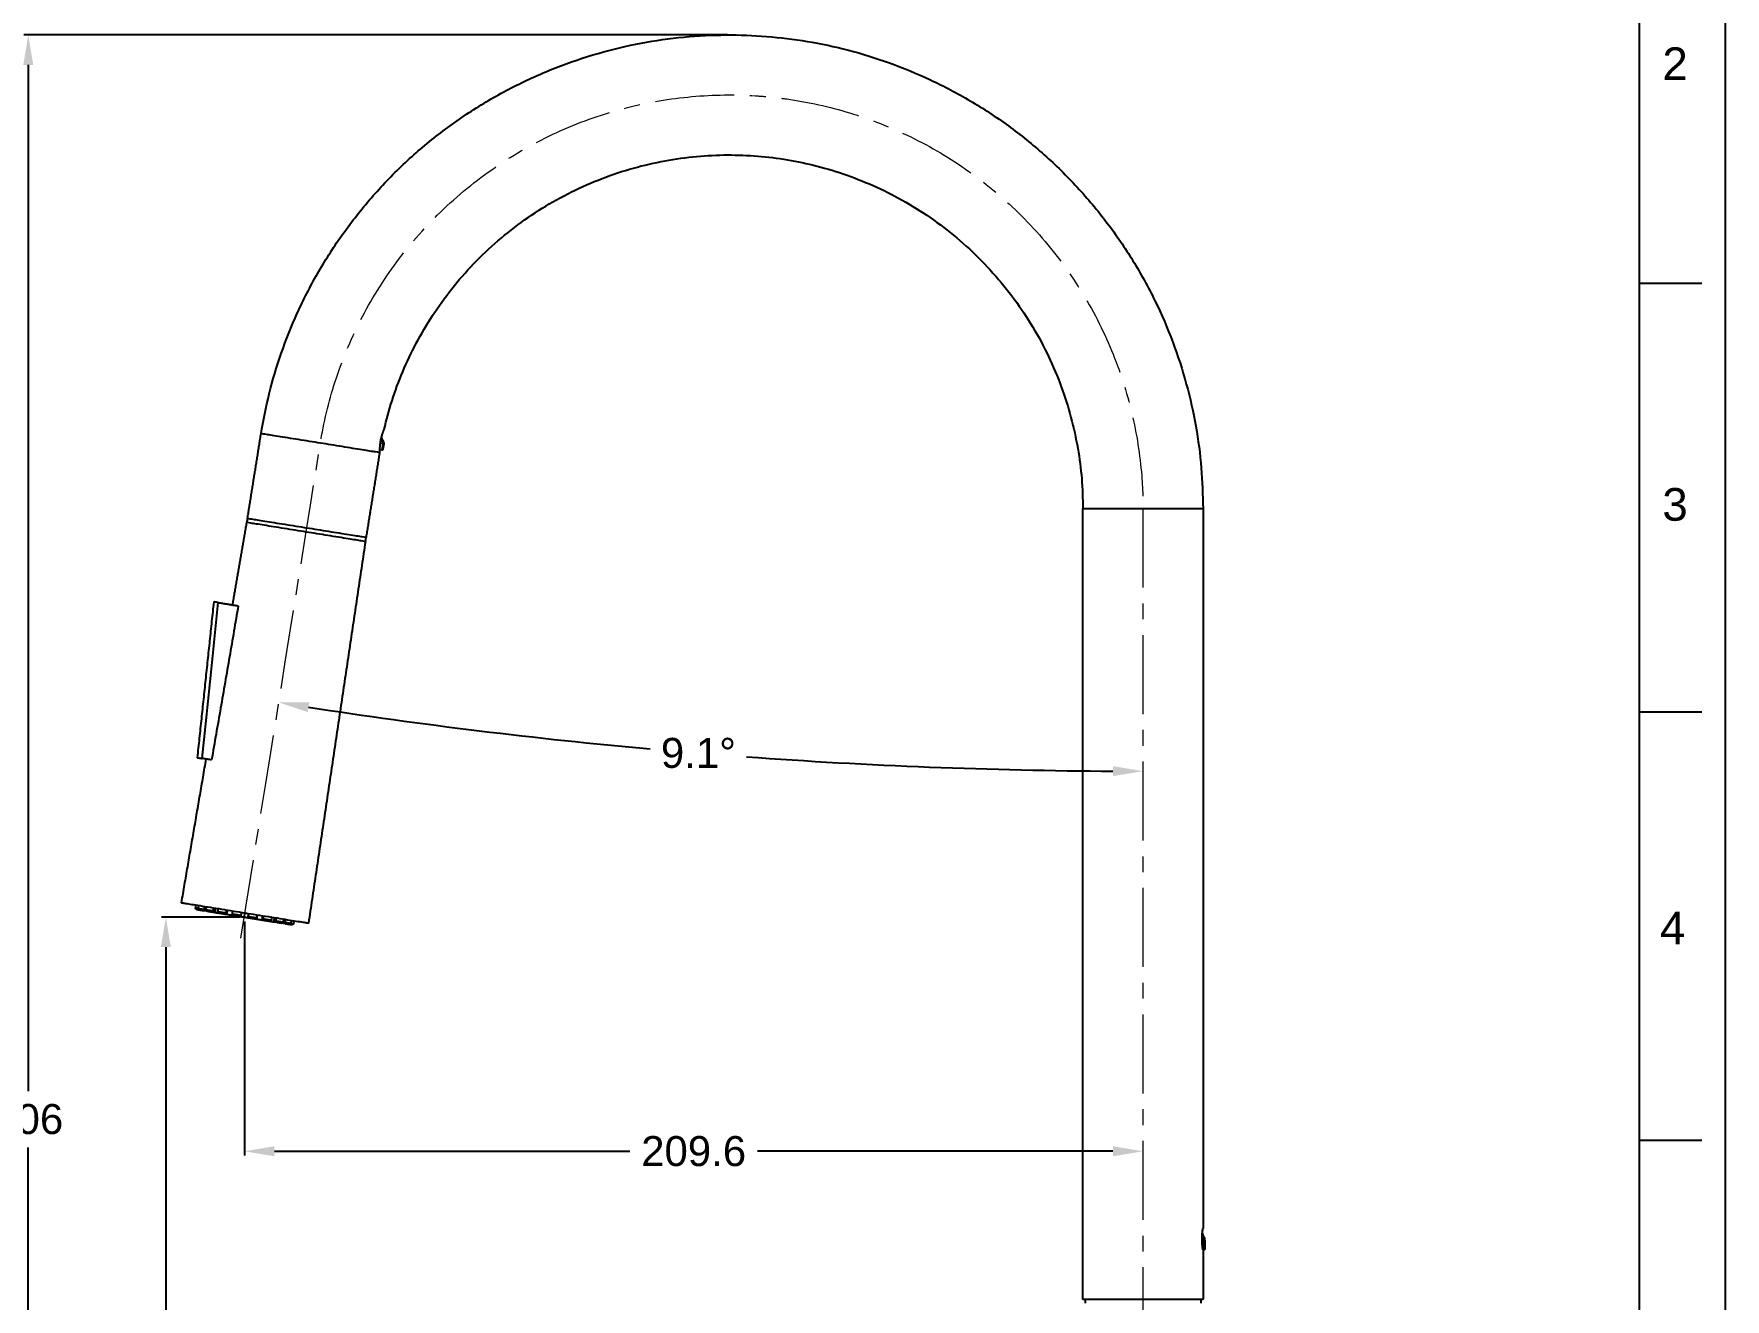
# Model space of a CAD drawing. Header units: inches. Extents: x 5290 to 5884, y -3043 to -2203.
# Drawn here: x 5489.7 to 5884.2, y -2659.6 to -2364.4 of the extents above; entities that cross this region are included whole.
import ezdxf

# ---------------------------------------------------------------- set-up
doc = ezdxf.new("R2010")
doc.units = ezdxf.units.IN
doc.header["$LTSCALE"] = 4.84
doc.header["$MEASUREMENT"] = 0
doc.header["$PDMODE"] = 3
doc.header["$PDSIZE"] = 0.3125
doc.linetypes.add('CENTERX2', pattern=[20.32, 12.7, -2.54, 2.54, -2.54])
doc.layers.get('0').update_dxf_attribs({"linetype": 'CONTINUOUS', "lineweight": 13})
doc.layers.get('Defpoints').update_dxf_attribs({"linetype": 'CONTINUOUS'})
doc.layers.add('CENTER', color=1, linetype='CENTERX2', lineweight=15)
doc.layers.add('DIM', color=3, linetype='CONTINUOUS', lineweight=9)
doc.layers.add('FORM', color=7, linetype='CONTINUOUS')
doc.styles.get("Standard").update_dxf_attribs({"font": 'arial.ttf'})
doc.dimstyles.new('DIMSTYLE_1', dxfattribs={"dimtxt": 6, "dimasz": 6, "dimexe": 1, "dimexo": 1, "dimgap": 3, "dimtad": 1, "dimdec": 1, "dimdsep": 46, "dimtxsty": 'Standard', "dimcen": 0, "dimclrd": 3, "dimclre": 3, "dimclrt": 4, "dimadec": 1, "dimazin": 0, "dimtp": 0.3, "dimtm": 0.3, "dimtfac": 1, "dimtdec": 1, "dimtofl": 0, "dimtmove": 0, "dimatfit": 3, "dimfxl": 1, "dimtolj": 1, "dimtzin": 0, "dimarcsym": 0})
doc.dimstyles.new('사본 DIMSTYLE_1', dxfattribs={"dimtxt": 6, "dimasz": 6, "dimexe": 1, "dimexo": 1, "dimgap": 3, "dimtad": 1, "dimtih": 1, "dimtoh": 1, "dimdec": 1, "dimdsep": 46, "dimtxsty": 'Standard', "dimcen": 0, "dimclrd": 3, "dimclre": 3, "dimclrt": 4, "dimadec": 1, "dimazin": 0, "dimtp": 0.3, "dimtm": 0.3, "dimtfac": 1, "dimtdec": 1, "dimtofl": 0, "dimtmove": 0, "dimatfit": 3, "dimfxl": 1, "dimtolj": 1, "dimtzin": 0, "dimarcsym": 0})

# ---------------------------------------------------------------- blocks, each defined once
blk = doc.blocks.new('*D14')
at = {"layer": 'Defpoints', "color": 0, "transparency": 16777216}
for p in [(5748.39, -2475.15), (5553.23, -2480.61), (5680.96, -2534.64), (5538.84, -2570.46), (5748.39, -2659.62)]:
    blk.add_point(p, dxfattribs=at)
at = {"layer": 'DIM', "color": 3, "lineweight": -2, "transparency": 16777216}
for start, end in [(261.21045, 264.82448), (265.83779, 269.68509)]:
    blk.add_arc((5748.39, -1262.8), 1273.62, start, end, dxfattribs=at)
at = {"layer": 'DIM', "color": 3, "transparency": 16777216}
for points in [[(5553.6, -2522.62), (5553.96, -2520.31), (5546.86, -2520.38)], [(5741.4, -2535.24), (5741.39, -2537.57), (5748.39, -2536.42)]]:
    blk.add_solid(points, dxfattribs=at)
at = {"layer": 'DIM', "color": 4, "transparency": 16777216, "insert": (5644.73, -2532.2), "char_height": 7, "attachment_point": 5}
blk.add_mtext('\\A1;9.1°', dxfattribs=at)
blk = doc.blocks.new('*D15')
at = {"layer": 'Defpoints', "color": 0, "transparency": 16777216}
for p in [(5652.48, -2364.63), (5488.44, -2870.62), (5719.64, -2870.62)]:
    blk.add_point(p, dxfattribs=at)
at = {"layer": 'DIM', "color": 3, "lineweight": -2, "transparency": 16777216}
for p, q in [((5651.48, -2364.63), (5487.44, -2364.63)), ((5488.44, -2371.63), (5488.44, -2611.05)), ((5488.44, -2863.62), (5488.44, -2624.2)), ((5718.64, -2870.62), (5487.44, -2870.62))]:
    blk.add_line(p, q, dxfattribs=at)
at = {"layer": 'DIM', "color": 3, "transparency": 16777216}
for points in [[(5487.28, -2371.63), (5489.61, -2371.63), (5488.44, -2364.63)], [(5487.28, -2863.62), (5489.61, -2863.62), (5488.44, -2870.62)]]:
    blk.add_solid(points, dxfattribs=at)
at = {"layer": 'DIM', "color": 4, "transparency": 16777216, "insert": (5488.44, -2617.63), "char_height": 7, "attachment_point": 5}
blk.add_mtext('\\A1;506', dxfattribs=at)
blk = doc.blocks.new('*D16')
at = {"layer": 'Defpoints', "color": 0, "transparency": 16777216}
for p in [(5538.84, -2570.46), (5520.53, -2870.62), (5538.84, -2870.62)]:
    blk.add_point(p, dxfattribs=at)
at = {"layer": 'DIM', "color": 3, "lineweight": -2, "transparency": 16777216}
for p, q in [((5537.84, -2570.46), (5519.53, -2570.46)), ((5520.53, -2577.46), (5520.53, -2713.97)), ((5520.53, -2863.62), (5520.53, -2727.12)), ((5537.84, -2870.62), (5519.53, -2870.62))]:
    blk.add_line(p, q, dxfattribs=at)
at = {"layer": 'DIM', "color": 3, "transparency": 16777216}
for points in [[(5519.36, -2577.46), (5521.7, -2577.46), (5520.53, -2570.46)], [(5519.36, -2863.62), (5521.7, -2863.62), (5520.53, -2870.62)]]:
    blk.add_solid(points, dxfattribs=at)
at = {"layer": 'DIM', "color": 4, "transparency": 16777216, "insert": (5520.53, -2720.54), "char_height": 7, "attachment_point": 5}
blk.add_mtext('\\A1;300.2', dxfattribs=at)
blk = doc.blocks.new('*D17')
at = {"layer": 'Defpoints', "color": 0, "transparency": 16777216}
for p in [(5538.84, -2570.46), (5748.39, -2625.11), (5748.39, -2625.11)]:
    blk.add_point(p, dxfattribs=at)
at = {"layer": 'DIM', "color": 3, "lineweight": -2, "transparency": 16777216}
for p, q in [((5538.84, -2571.46), (5538.84, -2626.11)), ((5545.84, -2625.11), (5628.75, -2625.11)), ((5741.39, -2625.11), (5658.48, -2625.11))]:
    blk.add_line(p, q, dxfattribs=at)
at = {"layer": 'DIM', "color": 3, "transparency": 16777216}
for points in [[(5545.84, -2623.94), (5545.84, -2626.28), (5538.84, -2625.11)], [(5741.39, -2623.94), (5741.39, -2626.28), (5748.39, -2625.11)]]:
    blk.add_solid(points, dxfattribs=at)
at = {"layer": 'DIM', "color": 4, "transparency": 16777216, "insert": (5643.61, -2625.11), "char_height": 7, "attachment_point": 5}
blk.add_mtext('\\A1;209.6', dxfattribs=at)

msp = doc.modelspace()

# ---------------------------------------------------------------- linework, layer by layer
at = {"lineweight": -3}
for points, weights, degree, knots in [([(5542.73, -2457.66), (5558.89, -2356.87), (5660.64, -2364.97), (5762.39, -2373.07), (5762.39, -2475.15)], [1, 0.734631799605, 1, 0.734631799605, 1], 2, [303.244401, 303.244401, 303.244401, 447.197508, 447.197508, 591.150615, 591.150615, 591.150615]), ([(5571.43, -2456.69), (5587.92, -2384.85), (5661.16, -2393.15), (5734.39, -2401.44), (5734.39, -2475.15)], [1, 0.745841789406, 1, 0.745841789406, 1], 2, [-240.644473, -240.644473, -240.644473, -120.322237, -120.322237, 0, 0, 0]), ([(5570.38, -2462.09), (5570.38, -2462.09), (5556.56, -2459.87), (5542.73, -2457.66), (5542.73, -2457.66)], [1, 0.707106781187, 1, 0.707106781187, 1], 2, [-43.982297, -43.982297, -43.982297, -21.991149, -21.991149, 0, 0, 0]), ([(5571.4, -2459.88), (5571.42, -2459.92), (5571.33, -2459.99), (5571.24, -2460.06), (5571.1, -2460.11)], [1, 0.902753887727, 1, 0.902753887727, 1], 2, [0, 0, 0, 0.2668003, 0.2668003, 0.5336006, 0.5336006, 0.5336006]), ([(5734.39, -2475.15), (5734.39, -2475.15), (5748.39, -2475.15), (5762.39, -2475.15), (5762.39, -2475.15)], [1, 0.707106781187, 1, 0.707106781187, 1], 2, [-43.982297, -43.982297, -43.982297, -21.991149, -21.991149, 0, 0, 0]), ([(5539.57, -2477.41), (5539.57, -2477.41), (5553.39, -2479.62), (5567.22, -2481.84), (5567.22, -2481.84)], [1, 0.707106781187, 1, 0.707106781187, 1], 2, [-43.982297, -43.982297, -43.982297, -21.991149, -21.991149, 0, 0, 0]), ([(5527.73, -2568.68), (5527.73, -2568.68), (5527.54, -2568.58), (5527.53, -2568.56), (5527.48, -2568.5), (5527.47, -2568.42), (5527.48, -2568.34)], [1, 1, 1, 1, 1, 1.05719095842, 1.17157287525], 3, [0, 0, 0, 0, 0.2311718, 0.2311718, 0.2311718, 0.472895, 0.472895, 0.472895, 0.472895]), ([(5528.1, -2568.44), (5528.1, -2568.44), (5528.17, -2568.45), (5528.52, -2568.51), (5529.5, -2568.66)], [0.895504279422, 0.931934290247, 1, 0.707106781186, 1], 2, [-2.032627, -2.032627, -2.032627, -1.649336, -1.649336, 0, 0, 0]), ([(5528.35, -2568.78), (5528.35, -2568.78), (5528.17, -2568.68), (5528.16, -2568.66), (5528.11, -2568.6), (5528.09, -2568.52), (5528.1, -2568.44)], [1, 1, 1, 1, 1, 1.05719095842, 1.17157287525], 3, [0, 0, 0, 0, 0.2368728, 0.2368728, 0.2368728, 0.478596, 0.478596, 0.478596, 0.478596]), ([(5528.35, -2568.78), (5528.35, -2568.78), (5528.67, -2568.83), (5528.98, -2568.88), (5529.35, -2568.94)], [1, 0.887010833178, 1, 0.887010833178, 1], 2, [-1.439897, -1.439897, -1.439897, -0.719948, -0.719948, 0, 0, 0]), ([(5530.15, -2569.07), (5530.15, -2569.07), (5529.97, -2568.97), (5529.96, -2568.95), (5529.91, -2568.88), (5529.89, -2568.81), (5529.9, -2568.73)], [1, 1, 1, 1, 1, 1.05719095842, 1.17157287525], 3, [0, 0, 0, 0, 0.2311718, 0.2311718, 0.2311718, 0.472895, 0.472895, 0.472895, 0.472895]), ([(5529.9, -2568.73), (5529.9, -2568.73), (5530.15, -2568.77), (5530.81, -2568.87), (5531.61, -2569)], [0.855180500589, 0.868989864995, 1, 0.707106781187, 1], 2, [-2.387079, -2.387079, -2.387079, -1.649336, -1.649336, 0, 0, 0]), ([(5530.15, -2569.07), (5530.15, -2569.07), (5530.58, -2569.14), (5531.01, -2569.21), (5531.37, -2569.27)], [1, 0.843391445813, 1, 0.843391445813, 1], 2, [-1.701696, -1.701696, -1.701696, -0.850848, -0.850848, 0, 0, 0]), ([(5531.98, -2569.06), (5531.97, -2569.14), (5531.92, -2569.21), (5531.86, -2569.26), (5531.84, -2569.27), (5531.63, -2569.31), (5531.63, -2569.31)], [0.854766360446, 0.771314603564, 0.729588725124, 0.729588725124, 0.729588725124, 0.729588725124, 0.729588725124], 3, [0, 0, 0, 0, 0.2417232, 0.2417232, 0.2417232, 0.472895, 0.472895, 0.472895, 0.472895]), ([(5532.91, -2569.51), (5532.91, -2569.51), (5532.73, -2569.41), (5532.72, -2569.39), (5532.67, -2569.33), (5532.65, -2569.25), (5532.66, -2569.17)], [1, 1, 1, 1, 1, 1.05719095842, 1.17157287525], 3, [0, 0, 0, 0, 0.2325526, 0.2325526, 0.2325526, 0.4742758, 0.4742758, 0.4742758, 0.4742758]), ([(5532.66, -2569.17), (5532.66, -2569.17), (5533.18, -2569.25), (5534.08, -2569.4), (5534.6, -2569.48)], [0.868347502413, 0.807007203691, 1, 0.707106781187, 1], 2, [-2.736114, -2.736114, -2.736114, -1.649336, -1.649336, 0, 0, 0]), ([(5532.91, -2569.51), (5532.91, -2569.51), (5533.46, -2569.6), (5534.01, -2569.69), (5534.29, -2569.74)], [1, 0.793353340291, 1, 0.793353340291, 1], 2, [-1.963495, -1.963495, -1.963495, -0.981748, -0.981748, 0, 0, 0]), ([(5534.74, -2569.5), (5534.72, -2569.58), (5534.68, -2569.65), (5534.62, -2569.7), (5534.56, -2569.74), (5534.39, -2569.75), (5534.39, -2569.75)], [0.893176577064, 0.805974789522, 0.762373895751, 0.762373895751, 0.762373895751, 0.762373895751, 0.762373895751], 3, [0, 0, 0, 0, 0.2417232, 0.2417232, 0.2417232, 0.5600692, 0.5600692, 0.5600692, 0.5600692]), ([(5536.29, -2570.06), (5536.29, -2570.06), (5536.11, -2569.95), (5536.1, -2569.94), (5536.05, -2569.87), (5536.03, -2569.79), (5536.05, -2569.71)], [1, 1, 1, 1, 1, 1.05719095842, 1.17157287525], 3, [0, 0, 0, 0, 0.2311718, 0.2311718, 0.2311718, 0.472895, 0.472895, 0.472895, 0.472895]), ([(5536.06, -2569.72), (5535.88, -2569.69), (5536.9, -2569.85), (5537.92, -2570.01), (5538.1, -2570.04)], [1, 0.707106781187, 1, 0.707106781187, 1], 2, [-3.298672, -3.298672, -3.298672, -1.649336, -1.649336, 0, 0, 0]), ([(5536.29, -2570.06), (5536.29, -2570.06), (5536.97, -2570.16), (5537.65, -2570.27), (5537.76, -2570.29)], [1, 0.73727733681, 1, 0.73727733681, 1], 2, [-2.225295, -2.225295, -2.225295, -1.112647, -1.112647, 0, 0, 0]), ([(5539.66, -2570.29), (5539.84, -2570.32), (5540.86, -2570.48), (5541.88, -2570.65), (5541.7, -2570.62)], [1, 0.707106781187, 1, 0.707106781187, 1], 2, [-3.298672, -3.298672, -3.298672, -1.649336, -1.649336, 0, 0, 0]), ([(5539.91, -2570.64), (5540.02, -2570.65), (5540.7, -2570.76), (5541.38, -2570.87), (5541.38, -2570.87)], [1, 0.73727733681, 1, 0.73727733681, 1], 2, [-2.356194, -2.356194, -2.356194, -1.243547, -1.243547, -0.1309, -0.1309, -0.1309]), ([(5541.72, -2570.62), (5541.71, -2570.7), (5541.67, -2570.77), (5541.6, -2570.82), (5541.58, -2570.83), (5541.38, -2570.87), (5541.38, -2570.87)], [0.897904832552, 0.810241420354, 0.766409714255, 0.766409714255, 0.766409714255, 0.766409714255, 0.766409714255], 3, [0, 0, 0, 0, 0.2417232, 0.2417232, 0.2417232, 0.472895, 0.472895, 0.472895, 0.472895]), ([(5543.13, -2571.09), (5543.11, -2571.07), (5543.1, -2571.06), (5543.08, -2571.06), (5543.03, -2570.99), (5543.02, -2570.91), (5543.03, -2570.83)], [1, 1, 1, 1, 1, 1.05719095842, 1.17157287525], 3, [0.1658446, 0.1658446, 0.1658446, 0.1658446, 0.2296101, 0.2296101, 0.2296101, 0.4713333, 0.4713333, 0.4713333, 0.4713333]), ([(5543.17, -2570.85), (5543.69, -2570.94), (5544.59, -2571.08), (5545.1, -2571.16), (5545.1, -2571.16)], [1, 0.707106781187, 1, 0.807007203691, 0.868347502413], 2, [-3.298672, -3.298672, -3.298672, -1.649336, -1.649336, -0.562558, -0.562558, -0.562558]), ([(5543.38, -2571.19), (5543.66, -2571.24), (5544.21, -2571.33), (5544.76, -2571.41), (5544.76, -2571.41)], [1, 0.793353340291, 1, 0.793353340291, 1], 2, [-2.356194, -2.356194, -2.356194, -1.374447, -1.374447, -0.392699, -0.392699, -0.392699]), ([(5545.1, -2571.16), (5545.09, -2571.24), (5545.05, -2571.31), (5544.98, -2571.36), (5544.93, -2571.37), (5544.82, -2571.4), (5544.76, -2571.41)], [0.855655617825, 0.772117041792, 0.730347753775, 0.730347753775, 0.730347753775, 0.730347753775, 0.730347753775], 3, [0, 0, 0, 0, 0.2417232, 0.2417232, 0.2417232, 0.4713333, 0.4713333, 0.4713333, 0.4713333]), ([(5546.04, -2571.62), (5545.99, -2571.59), (5545.89, -2571.53), (5545.84, -2571.5), (5545.79, -2571.43), (5545.78, -2571.35), (5545.79, -2571.27)], [1, 1, 1, 1, 1, 1.05719095842, 1.17157287525], 3, [0, 0, 0, 0, 0.2296101, 0.2296101, 0.2296101, 0.4713333, 0.4713333, 0.4713333, 0.4713333]), ([(5546.16, -2571.33), (5546.95, -2571.46), (5547.62, -2571.57), (5547.86, -2571.61), (5547.86, -2571.61)], [1, 0.707106781187, 1, 0.868989864995, 0.855180500589], 2, [-3.298672, -3.298672, -3.298672, -1.649336, -1.649336, -0.911594, -0.911594, -0.911594]), ([(5547.84, -2571.91), (5547.84, -2571.91), (5547.65, -2571.8), (5547.64, -2571.79), (5547.59, -2571.72), (5547.58, -2571.64), (5547.59, -2571.56)], [1, 1, 1, 1, 1, 1.05719095842, 1.17157287525], 3, [0.0000002, 0.0000002, 0.0000002, 0.0000002, 0.2311718, 0.2311718, 0.2311718, 0.472895, 0.472895, 0.472895, 0.472895]), ([(5546.3, -2571.66), (5546.66, -2571.72), (5547.09, -2571.79), (5547.52, -2571.86), (5547.52, -2571.86)], [1, 0.843391445813, 1, 0.843391445813, 1], 2, [-2.356194, -2.356194, -2.356194, -1.505346, -1.505346, -0.654498, -0.654498, -0.654498]), ([(5547.86, -2571.61), (5547.85, -2571.68), (5547.81, -2571.75), (5547.74, -2571.8), (5547.69, -2571.82), (5547.57, -2571.84), (5547.52, -2571.86)], [0.867018535212, 0.782370585362, 0.740046610438, 0.740046610438, 0.740046610438, 0.740046610438, 0.740046610438], 3, [0, 0, 0, 0, 0.2417232, 0.2417232, 0.2417232, 0.4713333, 0.4713333, 0.4713333, 0.4713333]), ([(5548.27, -2571.67), (5549.25, -2571.83), (5549.6, -2571.88), (5549.66, -2571.89), (5549.66, -2571.89)], [1, 0.707106781186, 1, 0.931934290247, 0.895504279422], 2, [-3.298672, -3.298672, -3.298672, -1.649336, -1.649336, -1.266045, -1.266045, -1.266045]), ([(5548.32, -2571.98), (5548.69, -2572.04), (5549, -2572.09), (5549.32, -2572.14), (5549.32, -2572.14)], [1, 0.887010833178, 1, 0.887010833178, 1], 2, [-2.356194, -2.356194, -2.356194, -1.636246, -1.636246, -0.916298, -0.916298, -0.916298]), ([(5549.66, -2571.89), (5549.65, -2571.97), (5549.61, -2572.04), (5549.54, -2572.09), (5549.53, -2572.1), (5549.32, -2572.14), (5549.32, -2572.14)], [0.934927746114, 0.843649747142, 0.798010747656, 0.798010747656, 0.798010747656, 0.798010747656, 0.798010747656], 3, [0, 0, 0, 0, 0.2417232, 0.2417232, 0.2417232, 0.472895, 0.472895, 0.472895, 0.472895]), ([(5550.29, -2572), (5550.28, -2572.07), (5550.23, -2572.14), (5550.17, -2572.19), (5550.15, -2572.2), (5549.94, -2572.24), (5549.94, -2572.24)], [0.941974572489, 0.850008584297, 0.804025590201, 0.804025590201, 0.804025590201, 0.804025590201, 0.804025590201], 3, [0, 0, 0, 0, 0.2417232, 0.2417232, 0.2417232, 0.472895, 0.472895, 0.472895, 0.472895]), ([(5762.69, -2648.02), (5762.78, -2648.02), (5762.83, -2647.96), (5762.89, -2647.9), (5762.89, -2647.82)], [1, 0.923851647854, 1, 0.923851647854, 1], 2, [0, 0, 0, 0.1571088, 0.1571088, 0.3142176, 0.3142176, 0.3142176]), ([(5734.39, -2659.62), (5734.39, -2659.62), (5748.39, -2659.62), (5762.39, -2659.62), (5762.39, -2659.62)], [1, 0.707106781187, 1, 0.707106781187, 1], 2, [-43.982297, -43.982297, -43.982297, -21.991149, -21.991149, 0, 0, 0])]:
    msp.add_rational_spline(points, weights, degree=degree, knots=knots, dxfattribs=at)
for points, degree in [([(5570.46, -2461.6), (5570.46, -2461.6), (5570.46, -2461.49), (5570.46, -2461.04), (5570.5, -2460.36), (5570.6, -2459.53), (5570.77, -2458.66), (5571, -2457.85), (5571.22, -2457.2), (5571.39, -2456.78), (5571.43, -2456.69), (5571.43, -2456.69)], 3), ([(5539.57, -2477.41), (5541.15, -2467.53), (5542.73, -2457.66)], 2), ([(5570.38, -2462.09), (5568.8, -2471.94), (5567.23, -2481.78)], 2), ([(5570.89, -2461.46), (5570.71, -2461.43), (5570.52, -2461.4)], 2), ([(5734.39, -2659.62), (5734.39, -2567.39), (5734.39, -2475.15)], 2), ([(5762.39, -2475.15), (5762.39, -2559.14), (5762.39, -2643.12)], 2), ([(5536.11, -2497.61), (5537.76, -2488), (5539.41, -2478.39)], 2), ([(5539.46, -2478.4), (5539.54, -2477.91), (5539.62, -2477.42)], 2), ([(5567.06, -2482.83), (5560.43, -2527.34), (5553.8, -2571.85)], 2), ([(5567.16, -2481.86), (5567.09, -2482.34), (5567.01, -2482.82)], 2), ([(5527.92, -2533.27), (5529.85, -2515.09), (5531.77, -2496.92)], 2), ([(5529.03, -2533.45), (5529.43, -2529.54), (5530.23, -2521.64), (5531.48, -2509.52), (5532.33, -2501.26), (5532.76, -2497.08)], 3), ([(5537.42, -2497.83), (5536.74, -2501.79), (5535.37, -2509.73), (5533.29, -2521.72), (5531.9, -2529.76), (5531.21, -2533.79)], 3), ([(5532.76, -2497.08), (5535.09, -2497.45), (5537.42, -2497.83)], 2), ([(5524.18, -2567.1), (5527.06, -2550.35), (5529.94, -2533.59)], 2), ([(5531.21, -2533.79), (5530.12, -2533.62), (5529.03, -2533.45)], 2), ([(5527.48, -2568.34), (5527.53, -2567.99), (5527.59, -2567.65)], 2), ([(5528.1, -2568.44), (5528.16, -2568.09), (5528.21, -2567.75)], 2), ([(5529.5, -2568.66), (5529.55, -2568.32), (5529.61, -2567.97)], 2), ([(5530.06, -2568.97), (5530.03, -2568.98), (5529.83, -2569.02), (5529.83, -2569.02)], 3), ([(5529.9, -2568.73), (5529.96, -2568.38), (5530.01, -2568.04)], 2), ([(5530.94, -2569.2), (5530.96, -2569.05), (5530.98, -2568.9)], 2), ([(5531.61, -2569), (5531.66, -2568.66), (5531.72, -2568.31)], 2), ([(5532.09, -2568.37), (5532.03, -2568.72), (5531.98, -2569.06)], 2), ([(5532.66, -2569.17), (5532.72, -2568.83), (5532.77, -2568.48)], 2), ([(5534.6, -2569.48), (5534.65, -2569.14), (5534.71, -2568.79)], 2), ([(5534.85, -2568.81), (5534.79, -2569.16), (5534.74, -2569.5)], 2), ([(5536.05, -2569.71), (5536.1, -2569.37), (5536.16, -2569.02)], 2), ([(5538.1, -2570.04), (5538.16, -2569.7), (5538.21, -2569.35)], 2), ([(5538.84, -2570.46), (5538.91, -2569.97), (5538.99, -2569.48)], 2), ([(5539.77, -2569.6), (5539.72, -2569.95), (5539.66, -2570.29)], 2), ([(5541.83, -2569.93), (5541.78, -2570.28), (5541.72, -2570.62)], 2), ([(5543.03, -2570.83), (5543.09, -2570.49), (5543.14, -2570.14)], 2), ([(5543.28, -2570.16), (5543.22, -2570.51), (5543.17, -2570.85)], 2), ([(5545.21, -2570.47), (5545.16, -2570.82), (5545.1, -2571.16)], 2), ([(5545.79, -2571.27), (5545.84, -2570.93), (5545.9, -2570.58)], 2), ([(5546.27, -2570.64), (5546.21, -2570.99), (5546.16, -2571.33)], 2), ([(5546.78, -2571.43), (5546.76, -2571.58), (5546.73, -2571.73)], 2), ([(5547.97, -2570.92), (5547.92, -2571.26), (5547.86, -2571.61)], 2), ([(5548.38, -2570.98), (5548.33, -2571.33), (5548.27, -2571.67)], 2), ([(5549.77, -2571.2), (5549.72, -2571.55), (5549.66, -2571.89)], 2), ([(5550.4, -2571.3), (5550.34, -2571.65), (5550.29, -2572)], 2), ([(5762.39, -2648.12), (5762.39, -2648.12), (5762.37, -2648.02), (5762.3, -2647.58), (5762.22, -2646.9), (5762.17, -2646.07), (5762.17, -2645.18), (5762.22, -2644.35), (5762.3, -2643.66), (5762.37, -2643.22), (5762.39, -2643.12), (5762.39, -2643.12)], 3), ([(5762.39, -2648.12), (5762.39, -2653.87), (5762.39, -2659.62)], 2), ([(5762.41, -2648.02), (5762.55, -2648.02), (5762.69, -2648.02)], 2), ([(5734.9, -2659.52), (5734.9, -2660.02), (5734.9, -2660.52)], 2), ([(5761.89, -2659.62), (5761.89, -2660.07), (5761.89, -2660.52)], 2)]:
    msp.add_open_spline(points, degree=degree, dxfattribs=at)
for points, knots in [([(5571.1, -2460.11), (5571.05, -2459.95), (5570.94, -2459.62), (5570.81, -2459.21), (5570.73, -2458.98), (5570.71, -2458.92)], [0, 0, 0, 0, 0.493413, 0.986826, 1.163293, 1.163293, 1.163293, 1.163293]), ([(5571.4, -2459.88), (5571.35, -2459.75), (5571.25, -2459.49), (5571.08, -2459.07), (5570.94, -2458.72), (5570.86, -2458.52), (5570.84, -2458.45)], [0, 0, 0, 0, 0.398076, 0.796152, 1.194227, 1.407282, 1.407282, 1.407282, 1.407282]), ([(5762.69, -2645.78), (5762.63, -2645.62), (5762.51, -2645.3), (5762.35, -2644.87), (5762.25, -2644.61), (5762.21, -2644.51)], [0, 0, 0, 0, 0.484403, 0.968805, 1.307863, 1.307863, 1.307863, 1.307863]), ([(5762.88, -2645.69), (5762.82, -2645.54), (5762.69, -2645.24), (5762.51, -2644.8), (5762.36, -2644.44), (5762.28, -2644.23), (5762.25, -2644.15)], [0, 0, 0, 0, 0.448427, 0.896855, 1.345282, 1.646236, 1.646236, 1.646236, 1.646236])]:
    msp.add_open_spline(points, degree=3, knots=knots, dxfattribs=at)
for points, weights, degree in [([(5571.1, -2460.11), (5570.89, -2461.46), (5570.89, -2461.46)], [1, 0.837501042846, 1], 2), ([(5571.37, -2460.09), (5571.28, -2460.13), (5571.1, -2460.11)], [0.870600517746, 0.803589648207, 1], 2), ([(5571.23, -2461.21), (5571.22, -2461.26), (5571.42, -2460.03)], [1, 0.828513202142, 1], 2), ([(5570.38, -2462.09), (5570.42, -2461.84), (5570.46, -2461.6)], [1, 0.999995411437, 1], 2), ([(5570.89, -2461.46), (5571.18, -2461.51), (5571.23, -2461.21)], [1, 0.7071067814, 1], 2), ([(5553.23, -2480.61), (5539.41, -2478.39), (5539.41, -2478.39)], [1, 0.707106781187, 1], 2), ([(5567.06, -2482.83), (5567.06, -2482.83), (5553.23, -2480.61)], [1, 0.707106781187, 1], 2), ([(5532.76, -2497.08), (5531.77, -2496.92), (5531.77, -2496.92)], [1, 0.986559984301, 1], 2), ([(5527.92, -2533.27), (5527.92, -2533.27), (5529.03, -2533.45)], [1, 0.983078533707, 1], 2), ([(5524.18, -2567.1), (5524.18, -2567.1), (5538.99, -2569.48)], [1, 0.707106781187, 1], 2), ([(5527.48, -2568.34), (5527.48, -2568.34), (5528.11, -2568.44)], [1, 0.784596731782, 0.886022703565], 2), ([(5527.73, -2568.68), (5527.73, -2568.68), (5528.36, -2568.78)], [1, 0.736730524731, 0.946744909629], 2), ([(5528.47, -2568.78), (5528.48, -2568.7), (5528.52, -2568.51)], [0.887599997363, 0.782941705135, 1], 2), ([(5529.35, -2568.94), (5529.45, -2568.96), (5529.5, -2568.66)], [1, 0.707106781187, 1], 2), ([(5529.83, -2569.02), (5529.83, -2569.02), (5529.35, -2568.94)], [1, 0.819152044289, 1], 2), ([(5529.5, -2568.66), (5529.69, -2568.69), (5529.84, -2568.72)], [1, 0.923207738049, 0.886683062486], 2), ([(5530.18, -2568.77), (5530.17, -2568.84), (5530.14, -2568.9), (5530.09, -2568.94)], [0.869741234731, 0.797226776775, 0.755675180421, 0.74508644567], 3), ([(5531.37, -2569.27), (5531.56, -2569.3), (5531.61, -2569)], [1, 0.707106781187, 1], 2), ([(5531.63, -2569.31), (5531.63, -2569.31), (5531.37, -2569.27)], [1, 0.906307787037, 1], 2), ([(5531.98, -2569.06), (5531.98, -2569.06), (5531.61, -2569)], [0.855180500589, 0.838116916191, 1], 2), ([(5531.63, -2569.31), (5532.11, -2569.39), (5532.87, -2569.51)], [0.882133147868, 0.859043558839, 0.854608051313], 2), ([(5534.29, -2569.74), (5534.55, -2569.78), (5534.6, -2569.48)], [1, 0.707106781187, 1], 2), ([(5534.39, -2569.75), (5534.39, -2569.75), (5534.29, -2569.74)], [1, 0.916626836188, 0.900528744268], 2), ([(5534.39, -2569.75), (5535.28, -2569.89), (5536.3, -2570.06)], [0.86113936919, 0.872334049107, 0.900048793883], 2), ([(5534.74, -2569.5), (5534.74, -2569.5), (5534.6, -2569.48)], [0.868347502413, 0.900099577495, 1], 2), ([(5536.21, -2570.03), (5536.26, -2570.05), (5536.31, -2570.06)], [0.897708858729, 0.933967435357, 1], 2), ([(5537.76, -2570.29), (5538.06, -2570.34), (5538.1, -2570.04)], [1, 0.707106781187, 1], 2), ([(5537.76, -2570.29), (5538.3, -2570.38), (5538.84, -2570.46)], [0.950265862335, 0.972562690961, 1], 2), ([(5538.84, -2570.46), (5539.37, -2570.55), (5539.91, -2570.64)], [1, 0.972524410327, 0.950203655109], 2), ([(5538.99, -2569.48), (5553.8, -2571.85), (5553.8, -2571.85)], [1, 0.707106781187, 1], 2), ([(5539.66, -2570.29), (5539.61, -2570.59), (5539.91, -2570.64)], [1, 0.707106781187, 1], 2), ([(5541.38, -2570.87), (5542.38, -2571.03), (5543.26, -2571.17)], [0.89990894332, 0.872587427004, 0.861368949264], 2), ([(5543.03, -2570.83), (5543.03, -2570.83), (5543.17, -2570.85)], [0.868347502413, 0.900099577495, 1], 2), ([(5543.17, -2570.85), (5543.12, -2571.15), (5543.38, -2571.19)], [1, 0.707106781187, 1], 2), ([(5543.28, -2571.18), (5543.28, -2571.18), (5543.36, -2571.19)], [1, 0.923596987864, 0.903690608886], 2), ([(5544.76, -2571.41), (5545.52, -2571.54), (5546.01, -2571.61)], [0.854391865464, 0.858326854251, 0.880728868445], 2), ([(5546.16, -2571.33), (5545.79, -2571.27), (5545.79, -2571.27)], [1, 0.838116916191, 0.855180500589], 2), ([(5546.16, -2571.33), (5546.14, -2571.47), (5546.19, -2571.57)], [1, 0.84241458687, 0.85440061368], 2), ([(5546.3, -2571.66), (5546.04, -2571.62), (5546.04, -2571.62)], [1, 0.906307787037, 1], 2), ([(5548.32, -2571.98), (5547.84, -2571.91), (5547.84, -2571.91)], [1, 0.819152044289, 1], 2), ([(5548.27, -2571.67), (5548.03, -2571.63), (5547.86, -2571.61)], [1, 0.908183444492, 0.873932440686], 2), ([(5548.27, -2571.67), (5548.24, -2571.86), (5548.29, -2571.95)], [1, 0.791607541707, 0.879756033385], 2), ([(5549.25, -2571.83), (5549.2, -2572.13), (5549.2, -2572.13)], [1, 0.707106781187, 1], 2), ([(5549.32, -2572.14), (5549.94, -2572.24), (5549.94, -2572.24)], [0.943894612211, 0.738530933675, 1], 2), ([(5549.66, -2571.89), (5550.29, -2572), (5550.29, -2572)], [0.884654506446, 0.786065221516, 1], 2), ([(5762.69, -2648.02), (5762.69, -2648.02), (5762.69, -2645.78)], [1, 0.743019257254, 1], 2), ([(5762.83, -2645.78), (5762.78, -2645.78), (5762.69, -2645.78)], [1, 0.923857913983, 1], 2), ([(5762.89, -2647.82), (5762.89, -2647.88), (5762.89, -2645.76)], [1, 0.733191055583, 1], 2)]:
    msp.add_rational_spline(points, weights, degree=degree, dxfattribs=at)
at = {"layer": 'CENTER', "ltscale": 0.3}
for points, knots in [([(5538.04, -2575.4), (5544.22, -2536.89), (5550.39, -2498.38), (5556.56, -2459.87), (5557.32, -2455.14), (5558.45, -2450.32), (5561.56, -2440.69), (5563.53, -2435.88), (5568.34, -2426.49), (5571.17, -2421.9), (5577.66, -2413.18), (5581.31, -2409.05), (5589.3, -2401.44), (5593.64, -2397.97), (5602.82, -2391.83), (5607.66, -2389.17), (5617.61, -2384.74), (5622.72, -2382.98), (5632.98, -2380.34), (5638.13, -2379.47), (5648.25, -2378.56), (5653.23, -2378.51), (5659.19, -2378.89), (5660.32, -2378.99), (5662.61, -2379.22), (5663.77, -2379.35), (5667.23, -2379.82), (5669.56, -2380.23), (5676.68, -2381.74), (5681.5, -2383.14), (5691.03, -2386.78), (5695.75, -2389.01), (5704.85, -2394.29), (5709.24, -2397.34), (5717.5, -2404.17), (5721.37, -2407.95), (5728.41, -2416.09), (5731.58, -2420.45), (5737.12, -2429.56), (5739.48, -2434.3), (5743.37, -2443.97), (5744.89, -2448.88), (5747.11, -2458.68), (5747.81, -2463.56), (5748.32, -2470.64), (5748.39, -2472.91), (5748.39, -2475.15)], [0, 0, 0, 0, 1, 1, 1, 16.813644, 16.813644, 32.627288, 32.627288, 48.440932, 48.440932, 64.254576, 64.254576, 80.06822, 80.06822, 95.881864, 95.881864, 111.695508, 111.695508, 127.509152, 127.509152, 143.322796, 143.322796, 147.086989, 147.086989, 150.851182, 150.851182, 158.379568, 158.379568, 173.771752, 173.771752, 189.163936, 189.163936, 204.556119, 204.556119, 219.948303, 219.948303, 235.340487, 235.340487, 250.732671, 250.732671, 266.124855, 266.124855, 281.517039, 281.517039, 288.906213, 288.906213, 288.906213, 288.906213]), ([(5748.39, -2475.15), (5748.39, -2530.58), (5748.39, -2586.01), (5748.39, -2642), (5748.39, -2642.56), (5748.39, -2962.82)], [-167.974309, -167.974309, -167.974309, -167.974309, -1.679743, -1.679743, -0.008837, -0.008837, -0.008837, -0.008837])]:
    msp.add_open_spline(points, degree=3, knots=knots, dxfattribs=at)
at = {"layer": 'FORM', "color": 7, "linetype": 'Continuous'}
for p, q in [((5884.16, -2202.53), (5884.16, -3042.53)), ((5864.16, -3022.53), (5864.16, -2222.53)), ((5864.16, -2422.53), (5878.69, -2422.53)), ((5864.16, -2522.53), (5878.69, -2522.53)), ((5864.16, -2622.53), (5878.69, -2622.53))]:
    msp.add_line(p, q, dxfattribs=at)

# ---------------------------------------------------------------- texts
at = {"layer": 'FORM', "char_height": 7.62, "attachment_point": 5}
for s, insert in [('2', (5872.48, -2371.33)), ('3', (5872.47, -2474.22)), ('4', (5871.89, -2573.03))]:
    msp.add_mtext_dynamic_manual_height_columns(s, width=50, gutter_width=12.5, heights=[0], dxfattribs=dict(at, insert=insert))

# ---------------------------------------------------------------- dimensions: what is measured, and where the dimension line sits
at = {"layer": 'DIM', "color": 6}
for base, p1, p2, picture, middle in [((5488.44, -2870.62), (5652.48, -2364.63), (5719.64, -2870.62), '*D15', (5488.44, -2617.63)), ((5520.53, -2870.62), (5538.84, -2570.46), (5538.84, -2870.62), '*D16', (5520.53, -2720.54))]:
    dim = msp.add_linear_dim(base=base, p1=p1, p2=p2, angle=90, dimstyle='사본 DIMSTYLE_1', override={"dimtxt": 7, "dimasz": 7}, dxfattribs=at)
    dim.commit()
    dim.dimension.update_dxf_attribs({"geometry": picture, "text_midpoint": middle})
dim = msp.add_angular_dim_2l(base=(5680.96, -2534.64), line1=((5748.39, -2475.15), (5748.39, -2659.62)), line2=((5553.23, -2480.61), (5538.84, -2570.46)), dimstyle='사본 DIMSTYLE_1', override={"dimtxt": 7, "dimasz": 7}, dxfattribs=at)
dim.commit()
dim.dimension.update_dxf_attribs({"geometry": '*D14', "text_midpoint": (5644.73, -2532.2), "dimtype": 162})
dim = msp.add_linear_dim(base=(5748.3932, -2625.1097), p1=(5538.8356, -2570.4637), p2=(5748.3932, -2625.1097), dimstyle='DIMSTYLE_1', override={"dimtxt": 7, "dimasz": 7, "dimtad": 0}, dxfattribs=at)
dim.commit()
dim.dimension.update_dxf_attribs({"geometry": '*D17', "text_midpoint": (5643.6144, -2625.1097)})

doc.saveas('drawing.dxf')
